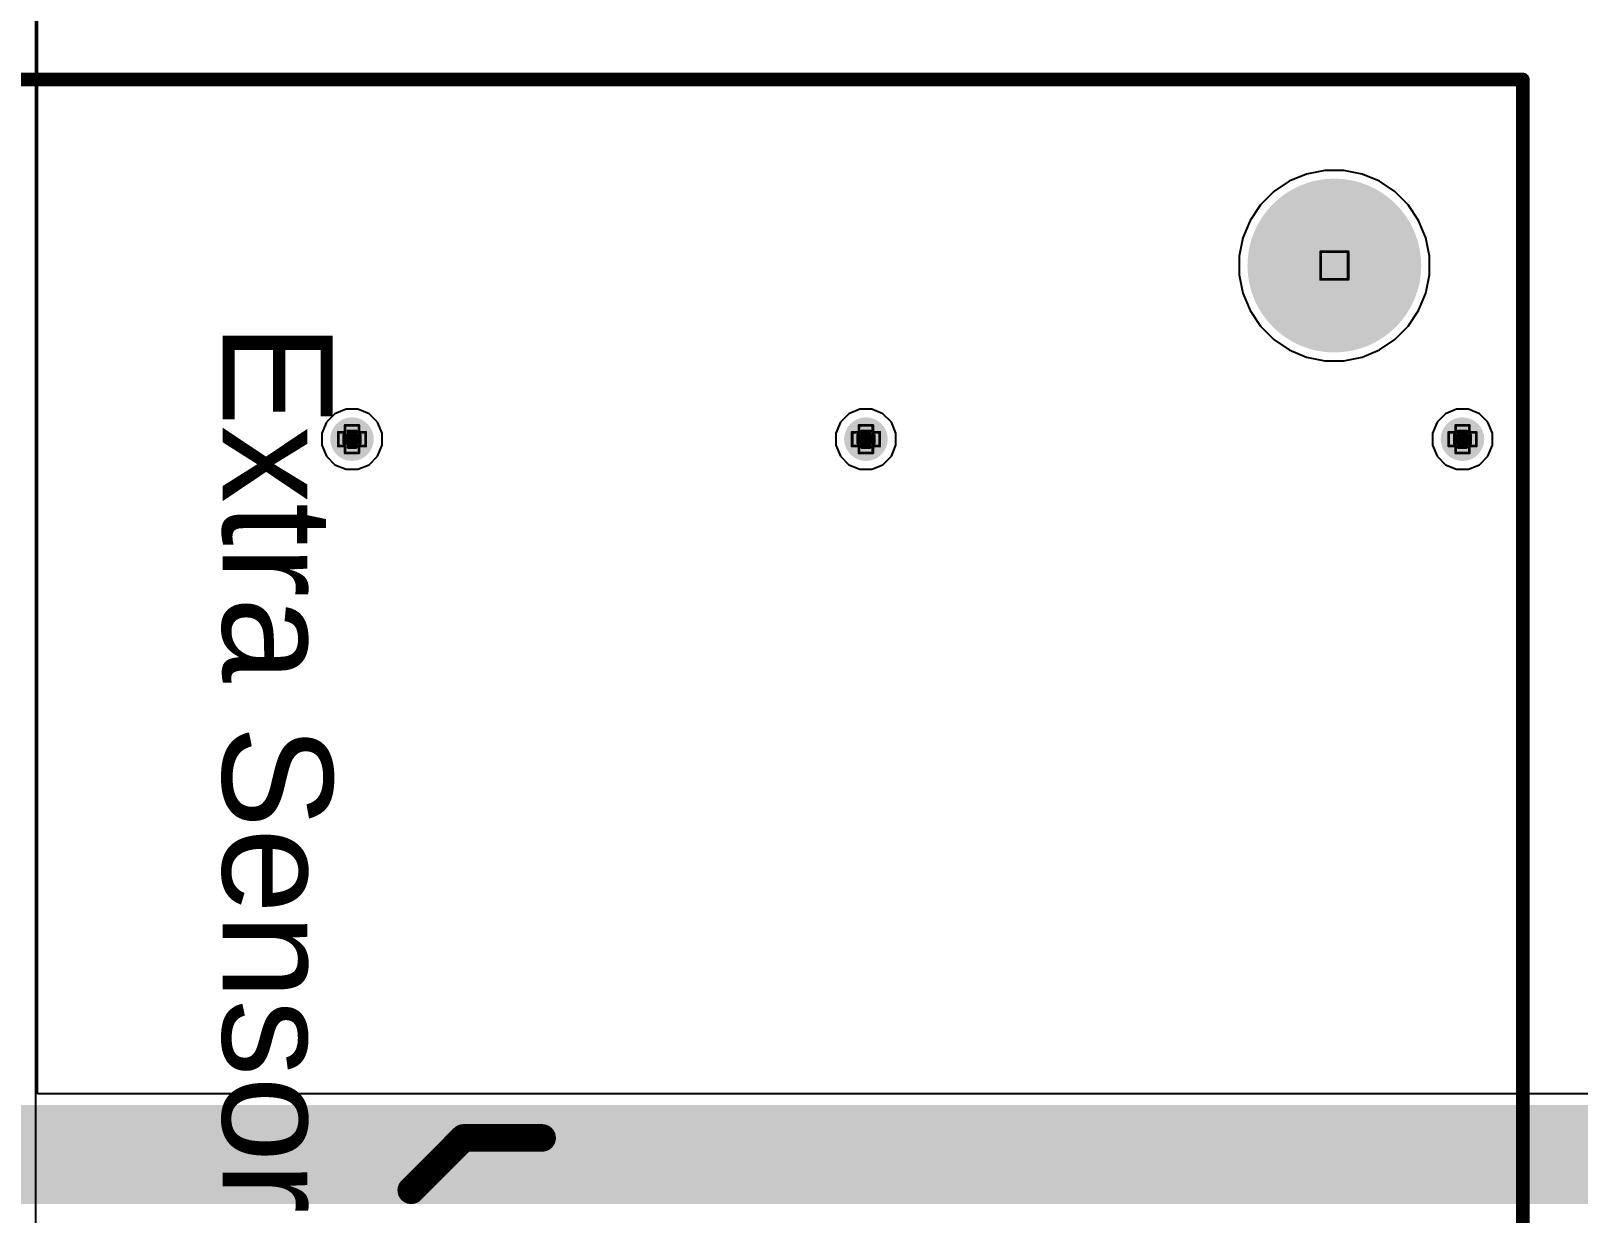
# Model space of a CAD drawing. Header units: inches. Extents: x -7 to 5163, y -3 to 5149.
# Drawn here: x 11.66 to 40.18, y 81.34 to 103.13 of the extents above; entities that cross this region are included whole.
import ezdxf

# ---------------------------------------------------------------- set-up
doc = ezdxf.new("R2010")
doc.units = ezdxf.units.IN
for name, color, linetype in [('Bottom Layer', 5, 'Continuous'), ('Bottom Solder', 6, 'Continuous'), ('Drill Drawing', 1, 'Continuous'), ('GND', 76, 'Continuous'), ('Multi-Layer', 9, 'Continuous'), ('Pad Holes', 156, 'Continuous'), ('PWR', 16, 'Continuous'), ('Top Layer', 1, 'Continuous'), ('Top Overlay', 2, 'Continuous'), ('Top Solder', 216, 'Continuous'), ('Via Holes', 16, 'Continuous')]:
    doc.layers.add(name, color=color, linetype=linetype)
doc.styles.add('Arial', font='', dxfattribs={"height": 0.2})
doc.styles.get('Arial').set_extended_font_data('Arial')

msp = doc.modelspace()

# ---------------------------------------------------------------- hatches: boundary and pattern name
at = {"layer": 'Bottom Layer'}
h = msp.add_hatch(color=5, dxfattribs=at)
edge = h.paths.add_edge_path()
edge.add_arc((35.687, 98.806), 1.5, 0, 360)
h = msp.add_hatch(color=5, dxfattribs=at)
edge = h.paths.add_edge_path()
edge.add_arc((17.577, 95.606), 0.3, 0, 360)
h = msp.add_hatch(color=5, dxfattribs=at)
edge = h.paths.add_edge_path()
edge.add_arc((27.051, 95.606), 0.3, 0, 360)
h = msp.add_hatch(color=5, dxfattribs=at)
edge = h.paths.add_edge_path()
edge.add_arc((38.049, 95.606), 0.3, 0, 360)
msp.add_hatch(color=5, dxfattribs=at).paths.add_polyline_path([(9.55, 81.509), (86.462, 81.509), (86.462, 83.333), (9.55, 83.333)])
at = {"layer": 'Bottom Solder'}
h = msp.add_hatch(color=6, dxfattribs=at)
edge = h.paths.add_edge_path()
edge.add_arc((35.687, 98.806), 1.602, 0, 360)
h = msp.add_hatch(color=6, dxfattribs=at)
edge = h.paths.add_edge_path()
edge.add_arc((17.577, 95.606), 0.402, 0, 360)
h = msp.add_hatch(color=6, dxfattribs=at)
edge = h.paths.add_edge_path()
edge.add_arc((27.051, 95.606), 0.402, 0, 360)
h = msp.add_hatch(color=6, dxfattribs=at)
edge = h.paths.add_edge_path()
edge.add_arc((38.049, 95.606), 0.402, 0, 360)
at = {"layer": 'GND'}
h = msp.add_hatch(color=76, dxfattribs=at)
edge = h.paths.add_edge_path()
edge.add_arc((35.687, 98.806), 1.5, 0, 360)
h = msp.add_hatch(color=76, dxfattribs=at)
edge = h.paths.add_edge_path()
edge.add_arc((17.577, 95.606), 0.3, 0, 360)
h = msp.add_hatch(color=76, dxfattribs=at)
edge = h.paths.add_edge_path()
edge.add_arc((27.051, 95.606), 0.3, 0, 360)
h = msp.add_hatch(color=76, dxfattribs=at)
edge = h.paths.add_edge_path()
edge.add_arc((38.049, 95.606), 0.3, 0, 360)
at = {"layer": 'Multi-Layer'}
h = msp.add_hatch(color=9, dxfattribs=at)
edge = h.paths.add_edge_path()
edge.add_arc((35.687, 98.806), 1.5, 0, 360)
at = {"layer": 'Pad Holes'}
h = msp.add_hatch(color=7, dxfattribs=at)
edge = h.paths.add_edge_path()
edge.add_arc((35.687, 98.806), 1.5, 0, 360)
at = {"layer": 'PWR'}
h = msp.add_hatch(color=16, dxfattribs=at)
edge = h.paths.add_edge_path()
edge.add_arc((35.687, 98.806), 1.5, 0, 360)
h = msp.add_hatch(color=16, dxfattribs=at)
edge = h.paths.add_edge_path()
edge.add_arc((17.577, 95.606), 0.3, 0, 360)
h = msp.add_hatch(color=16, dxfattribs=at)
edge = h.paths.add_edge_path()
edge.add_arc((27.051, 95.606), 0.3, 0, 360)
h = msp.add_hatch(color=16, dxfattribs=at)
edge = h.paths.add_edge_path()
edge.add_arc((38.049, 95.606), 0.3, 0, 360)
at = {"layer": 'Top Layer'}
h = msp.add_hatch(color=1, dxfattribs=at)
edge = h.paths.add_edge_path()
edge.add_arc((35.687, 98.806), 1.5, 0, 360)
h = msp.add_hatch(color=1, dxfattribs=at)
edge = h.paths.add_edge_path()
edge.add_arc((17.577, 95.606), 0.3, 0, 360)
h = msp.add_hatch(color=1, dxfattribs=at)
edge = h.paths.add_edge_path()
edge.add_arc((27.051, 95.606), 0.3, 0, 360)
h = msp.add_hatch(color=1, dxfattribs=at)
edge = h.paths.add_edge_path()
edge.add_arc((38.049, 95.606), 0.3, 0, 360)
at = {"layer": 'Top Solder'}
h = msp.add_hatch(color=216, dxfattribs=at)
edge = h.paths.add_edge_path()
edge.add_arc((35.687, 98.806), 1.602, 0, 360)
h = msp.add_hatch(color=216, dxfattribs=at)
edge = h.paths.add_edge_path()
edge.add_arc((17.577, 95.606), 0.402, 0, 360)
h = msp.add_hatch(color=216, dxfattribs=at)
edge = h.paths.add_edge_path()
edge.add_arc((27.051, 95.606), 0.402, 0, 360)
h = msp.add_hatch(color=216, dxfattribs=at)
edge = h.paths.add_edge_path()
edge.add_arc((38.049, 95.606), 0.402, 0, 360)
at = {"layer": 'Via Holes'}
h = msp.add_hatch(color=7, dxfattribs=at)
edge = h.paths.add_edge_path()
edge.add_arc((17.577, 95.606), 0.15, 0, 360)
h = msp.add_hatch(color=7, dxfattribs=at)
edge = h.paths.add_edge_path()
edge.add_arc((27.051, 95.606), 0.15, 0, 360)
h = msp.add_hatch(color=7, dxfattribs=at)
edge = h.paths.add_edge_path()
edge.add_arc((38.049, 95.606), 0.15, 0, 360)

# ---------------------------------------------------------------- linework, layer by layer
at = {"layer": 'Bottom Layer'}
for p, q in [((11.776, 83.54), (11.776, 108.329)), ((35.175, 100.493), (34.856, 100.36)), ((35.514, 100.56), (35.175, 100.493)), ((35.86, 100.56), (35.514, 100.56)), ((36.199, 100.493), (35.86, 100.56)), ((36.518, 100.36), (36.199, 100.493)), ((34.569, 100.168), (34.325, 99.924)), ((34.856, 100.36), (34.569, 100.168)), ((36.805, 100.168), (36.518, 100.36)), ((37.049, 99.924), (36.805, 100.168)), ((34.325, 99.924), (34.133, 99.637)), ((37.241, 99.637), (37.049, 99.924)), ((34.133, 99.637), (34, 99.318)), ((37.374, 99.318), (37.241, 99.637)), ((34, 99.318), (33.933, 98.979)), ((37.441, 98.979), (37.374, 99.318)), ((33.933, 98.979), (33.933, 98.633)), ((37.441, 98.633), (37.441, 98.979)), ((33.933, 98.633), (34, 98.294)), ((37.374, 98.294), (37.441, 98.633)), ((34, 98.294), (34.133, 97.975)), ((37.241, 97.975), (37.374, 98.294)), ((34.133, 97.975), (34.325, 97.688)), ((37.049, 97.688), (37.241, 97.975)), ((34.325, 97.688), (34.569, 97.444)), ((36.805, 97.444), (37.049, 97.688)), ((34.569, 97.444), (34.856, 97.252)), ((36.518, 97.252), (36.805, 97.444)), ((34.856, 97.252), (35.175, 97.119)), ((35.175, 97.119), (35.514, 97.052)), ((35.514, 97.052), (35.86, 97.052)), ((35.86, 97.052), (36.199, 97.119)), ((36.199, 97.119), (36.518, 97.252)), ((86.462, 83.54), (11.776, 83.54))]:
    msp.add_line(p, q, dxfattribs=at)
for points in [[(18.669, 81.763, 0.508, 0.508, 0), (19.634, 82.728, 0.508, 0.508, 0)], [(19.634, 82.728, 0.508, 0.508, 0), (21.082, 82.728, 0.508, 0.508, 0)]]:
    msp.add_lwpolyline(points, format="xyseb", dxfattribs=at)
for points in [[(19.507, 82.728, 0.254, 0.254, 1), (19.761, 82.728, 0.254, 0.254, 1)], [(19.507, 82.728, 0.254, 0.254, 1), (19.761, 82.728, 0.254, 0.254, 1)], [(20.955, 82.728, 0.254, 0.254, 1), (21.209, 82.728, 0.254, 0.254, 1)], [(18.542, 81.763, 0.254, 0.254, 1), (18.796, 81.763, 0.254, 0.254, 1)]]:
    msp.add_lwpolyline(points, format="xyseb", close=True, dxfattribs=at)
at = {"layer": 'Drill Drawing'}
for points in [[(35.433, 99.06, 0.0508, 0.0508, 0), (35.941, 99.06, 0.0508, 0.0508, 0)], [(35.433, 98.552, 0.0508, 0.0508, 0), (35.433, 99.06, 0.0508, 0.0508, 0)], [(35.941, 98.552, 0.0508, 0.0508, 0), (35.941, 99.06, 0.0508, 0.0508, 0)], [(35.433, 98.552, 0.0508, 0.0508, 0), (35.941, 98.552, 0.0508, 0.0508, 0)], [(17.45, 95.733, 0.0508, 0.0508, 0), (17.45, 95.86, 0.0508, 0.0508, 0)], [(17.45, 95.86, 0.0508, 0.0508, 0), (17.704, 95.86, 0.0508, 0.0508, 0)], [(17.704, 95.733, 0.0508, 0.0508, 0), (17.704, 95.86, 0.0508, 0.0508, 0)], [(26.924, 95.733, 0.0508, 0.0508, 0), (26.924, 95.86, 0.0508, 0.0508, 0)], [(26.924, 95.86, 0.0508, 0.0508, 0), (27.178, 95.86, 0.0508, 0.0508, 0)], [(27.178, 95.733, 0.0508, 0.0508, 0), (27.178, 95.86, 0.0508, 0.0508, 0)], [(37.922, 95.733, 0.0508, 0.0508, 0), (37.922, 95.86, 0.0508, 0.0508, 0)], [(37.922, 95.86, 0.0508, 0.0508, 0), (38.176, 95.86, 0.0508, 0.0508, 0)], [(38.176, 95.733, 0.0508, 0.0508, 0), (38.176, 95.86, 0.0508, 0.0508, 0)], [(17.323, 95.479, 0.0508, 0.0508, 0), (17.323, 95.733, 0.0508, 0.0508, 0)], [(17.323, 95.733, 0.0508, 0.0508, 0), (17.45, 95.733, 0.0508, 0.0508, 0)], [(17.424, 95.529, 0.0508, 0.0508, 0), (17.424, 95.682, 0.0508, 0.0508, 0)], [(17.424, 95.682, 0.0508, 0.0508, 0), (17.501, 95.682, 0.0508, 0.0508, 0)], [(17.424, 95.529, 0.0508, 0.0508, 0), (17.501, 95.529, 0.0508, 0.0508, 0)], [(17.501, 95.682, 0.0508, 0.0508, 0), (17.501, 95.758, 0.0508, 0.0508, 0)], [(17.501, 95.758, 0.0508, 0.0508, 0), (17.653, 95.758, 0.0508, 0.0508, 0)], [(17.501, 95.453, 0.0508, 0.0508, 0), (17.501, 95.529, 0.0508, 0.0508, 0)], [(17.653, 95.682, 0.0508, 0.0508, 0), (17.653, 95.758, 0.0508, 0.0508, 0)], [(17.653, 95.682, 0.0508, 0.0508, 0), (17.729, 95.682, 0.0508, 0.0508, 0)], [(17.653, 95.529, 0.0508, 0.0508, 0), (17.729, 95.529, 0.0508, 0.0508, 0)], [(17.653, 95.453, 0.0508, 0.0508, 0), (17.653, 95.529, 0.0508, 0.0508, 0)], [(17.704, 95.733, 0.0508, 0.0508, 0), (17.831, 95.733, 0.0508, 0.0508, 0)], [(17.729, 95.529, 0.0508, 0.0508, 0), (17.729, 95.682, 0.0508, 0.0508, 0)], [(17.831, 95.479, 0.0508, 0.0508, 0), (17.831, 95.733, 0.0508, 0.0508, 0)], [(26.797, 95.479, 0.0508, 0.0508, 0), (26.797, 95.733, 0.0508, 0.0508, 0)], [(26.797, 95.733, 0.0508, 0.0508, 0), (26.924, 95.733, 0.0508, 0.0508, 0)], [(26.899, 95.529, 0.0508, 0.0508, 0), (26.899, 95.682, 0.0508, 0.0508, 0)], [(26.899, 95.682, 0.0508, 0.0508, 0), (26.975, 95.682, 0.0508, 0.0508, 0)], [(26.899, 95.529, 0.0508, 0.0508, 0), (26.975, 95.529, 0.0508, 0.0508, 0)], [(26.975, 95.682, 0.0508, 0.0508, 0), (26.975, 95.758, 0.0508, 0.0508, 0)], [(26.975, 95.758, 0.0508, 0.0508, 0), (27.127, 95.758, 0.0508, 0.0508, 0)], [(26.975, 95.453, 0.0508, 0.0508, 0), (26.975, 95.529, 0.0508, 0.0508, 0)], [(27.127, 95.682, 0.0508, 0.0508, 0), (27.127, 95.758, 0.0508, 0.0508, 0)], [(27.127, 95.682, 0.0508, 0.0508, 0), (27.203, 95.682, 0.0508, 0.0508, 0)], [(27.127, 95.529, 0.0508, 0.0508, 0), (27.203, 95.529, 0.0508, 0.0508, 0)], [(27.127, 95.453, 0.0508, 0.0508, 0), (27.127, 95.529, 0.0508, 0.0508, 0)], [(27.178, 95.733, 0.0508, 0.0508, 0), (27.305, 95.733, 0.0508, 0.0508, 0)], [(27.203, 95.529, 0.0508, 0.0508, 0), (27.203, 95.682, 0.0508, 0.0508, 0)], [(27.305, 95.479, 0.0508, 0.0508, 0), (27.305, 95.733, 0.0508, 0.0508, 0)], [(37.795, 95.479, 0.0508, 0.0508, 0), (37.795, 95.733, 0.0508, 0.0508, 0)], [(37.795, 95.733, 0.0508, 0.0508, 0), (37.922, 95.733, 0.0508, 0.0508, 0)], [(37.897, 95.529, 0.0508, 0.0508, 0), (37.897, 95.682, 0.0508, 0.0508, 0)], [(37.897, 95.682, 0.0508, 0.0508, 0), (37.973, 95.682, 0.0508, 0.0508, 0)], [(37.897, 95.529, 0.0508, 0.0508, 0), (37.973, 95.529, 0.0508, 0.0508, 0)], [(37.973, 95.682, 0.0508, 0.0508, 0), (37.973, 95.758, 0.0508, 0.0508, 0)], [(37.973, 95.758, 0.0508, 0.0508, 0), (38.125, 95.758, 0.0508, 0.0508, 0)], [(37.973, 95.453, 0.0508, 0.0508, 0), (37.973, 95.529, 0.0508, 0.0508, 0)], [(38.125, 95.682, 0.0508, 0.0508, 0), (38.125, 95.758, 0.0508, 0.0508, 0)], [(38.125, 95.682, 0.0508, 0.0508, 0), (38.202, 95.682, 0.0508, 0.0508, 0)], [(38.125, 95.529, 0.0508, 0.0508, 0), (38.202, 95.529, 0.0508, 0.0508, 0)], [(38.125, 95.453, 0.0508, 0.0508, 0), (38.125, 95.529, 0.0508, 0.0508, 0)], [(38.176, 95.733, 0.0508, 0.0508, 0), (38.303, 95.733, 0.0508, 0.0508, 0)], [(38.202, 95.529, 0.0508, 0.0508, 0), (38.202, 95.682, 0.0508, 0.0508, 0)], [(38.303, 95.479, 0.0508, 0.0508, 0), (38.303, 95.733, 0.0508, 0.0508, 0)], [(17.323, 95.479, 0.0508, 0.0508, 0), (17.45, 95.479, 0.0508, 0.0508, 0)], [(17.45, 95.352, 0.0508, 0.0508, 0), (17.45, 95.479, 0.0508, 0.0508, 0)], [(17.45, 95.352, 0.0508, 0.0508, 0), (17.704, 95.352, 0.0508, 0.0508, 0)], [(17.501, 95.453, 0.0508, 0.0508, 0), (17.653, 95.453, 0.0508, 0.0508, 0)], [(17.704, 95.479, 0.0508, 0.0508, 0), (17.831, 95.479, 0.0508, 0.0508, 0)], [(17.704, 95.352, 0.0508, 0.0508, 0), (17.704, 95.479, 0.0508, 0.0508, 0)], [(26.797, 95.479, 0.0508, 0.0508, 0), (26.924, 95.479, 0.0508, 0.0508, 0)], [(26.924, 95.352, 0.0508, 0.0508, 0), (26.924, 95.479, 0.0508, 0.0508, 0)], [(26.924, 95.352, 0.0508, 0.0508, 0), (27.178, 95.352, 0.0508, 0.0508, 0)], [(26.975, 95.453, 0.0508, 0.0508, 0), (27.127, 95.453, 0.0508, 0.0508, 0)], [(27.178, 95.479, 0.0508, 0.0508, 0), (27.305, 95.479, 0.0508, 0.0508, 0)], [(27.178, 95.352, 0.0508, 0.0508, 0), (27.178, 95.479, 0.0508, 0.0508, 0)], [(37.795, 95.479, 0.0508, 0.0508, 0), (37.922, 95.479, 0.0508, 0.0508, 0)], [(37.922, 95.352, 0.0508, 0.0508, 0), (37.922, 95.479, 0.0508, 0.0508, 0)], [(37.922, 95.352, 0.0508, 0.0508, 0), (38.176, 95.352, 0.0508, 0.0508, 0)], [(37.973, 95.453, 0.0508, 0.0508, 0), (38.125, 95.453, 0.0508, 0.0508, 0)], [(38.176, 95.479, 0.0508, 0.0508, 0), (38.303, 95.479, 0.0508, 0.0508, 0)], [(38.176, 95.352, 0.0508, 0.0508, 0), (38.176, 95.479, 0.0508, 0.0508, 0)]]:
    msp.add_lwpolyline(points, format="xyseb", dxfattribs=at)
for points in [[(35.42, 99.06, 0.0254, 0.0254, 1), (35.446, 99.06, 0.0254, 0.0254, 1)], [(35.42, 99.06, 0.0254, 0.0254, 1), (35.446, 99.06, 0.0254, 0.0254, 1)], [(35.928, 99.06, 0.0254, 0.0254, 1), (35.954, 99.06, 0.0254, 0.0254, 1)], [(35.928, 99.06, 0.0254, 0.0254, 1), (35.954, 99.06, 0.0254, 0.0254, 1)], [(35.42, 98.552, 0.0254, 0.0254, 1), (35.446, 98.552, 0.0254, 0.0254, 1)], [(35.42, 98.552, 0.0254, 0.0254, 1), (35.446, 98.552, 0.0254, 0.0254, 1)], [(35.928, 98.552, 0.0254, 0.0254, 1), (35.954, 98.552, 0.0254, 0.0254, 1)], [(35.928, 98.552, 0.0254, 0.0254, 1), (35.954, 98.552, 0.0254, 0.0254, 1)], [(17.437, 95.86, 0.0254, 0.0254, 1), (17.462, 95.86, 0.0254, 0.0254, 1)], [(17.437, 95.86, 0.0254, 0.0254, 1), (17.462, 95.86, 0.0254, 0.0254, 1)], [(17.691, 95.86, 0.0254, 0.0254, 1), (17.716, 95.86, 0.0254, 0.0254, 1)], [(17.691, 95.86, 0.0254, 0.0254, 1), (17.716, 95.86, 0.0254, 0.0254, 1)], [(26.911, 95.86, 0.0254, 0.0254, 1), (26.937, 95.86, 0.0254, 0.0254, 1)], [(26.911, 95.86, 0.0254, 0.0254, 1), (26.937, 95.86, 0.0254, 0.0254, 1)], [(27.165, 95.86, 0.0254, 0.0254, 1), (27.191, 95.86, 0.0254, 0.0254, 1)], [(27.165, 95.86, 0.0254, 0.0254, 1), (27.191, 95.86, 0.0254, 0.0254, 1)], [(37.909, 95.86, 0.0254, 0.0254, 1), (37.935, 95.86, 0.0254, 0.0254, 1)], [(37.909, 95.86, 0.0254, 0.0254, 1), (37.935, 95.86, 0.0254, 0.0254, 1)], [(38.163, 95.86, 0.0254, 0.0254, 1), (38.189, 95.86, 0.0254, 0.0254, 1)], [(38.163, 95.86, 0.0254, 0.0254, 1), (38.189, 95.86, 0.0254, 0.0254, 1)], [(17.31, 95.733, 0.0254, 0.0254, 1), (17.335, 95.733, 0.0254, 0.0254, 1)], [(17.31, 95.733, 0.0254, 0.0254, 1), (17.335, 95.733, 0.0254, 0.0254, 1)], [(17.412, 95.682, 0.0254, 0.0254, 1), (17.437, 95.682, 0.0254, 0.0254, 1)], [(17.412, 95.682, 0.0254, 0.0254, 1), (17.437, 95.682, 0.0254, 0.0254, 1)], [(17.412, 95.529, 0.0254, 0.0254, 1), (17.437, 95.529, 0.0254, 0.0254, 1)], [(17.412, 95.529, 0.0254, 0.0254, 1), (17.437, 95.529, 0.0254, 0.0254, 1)], [(17.437, 95.733, 0.0254, 0.0254, 1), (17.462, 95.733, 0.0254, 0.0254, 1)], [(17.437, 95.733, 0.0254, 0.0254, 1), (17.462, 95.733, 0.0254, 0.0254, 1)], [(17.488, 95.758, 0.0254, 0.0254, 1), (17.513, 95.758, 0.0254, 0.0254, 1)], [(17.488, 95.758, 0.0254, 0.0254, 1), (17.513, 95.758, 0.0254, 0.0254, 1)], [(17.488, 95.682, 0.0254, 0.0254, 1), (17.513, 95.682, 0.0254, 0.0254, 1)], [(17.488, 95.682, 0.0254, 0.0254, 1), (17.513, 95.682, 0.0254, 0.0254, 1)], [(17.488, 95.529, 0.0254, 0.0254, 1), (17.513, 95.529, 0.0254, 0.0254, 1)], [(17.488, 95.529, 0.0254, 0.0254, 1), (17.513, 95.529, 0.0254, 0.0254, 1)], [(17.64, 95.758, 0.0254, 0.0254, 1), (17.666, 95.758, 0.0254, 0.0254, 1)], [(17.64, 95.758, 0.0254, 0.0254, 1), (17.666, 95.758, 0.0254, 0.0254, 1)], [(17.64, 95.682, 0.0254, 0.0254, 1), (17.666, 95.682, 0.0254, 0.0254, 1)], [(17.64, 95.682, 0.0254, 0.0254, 1), (17.666, 95.682, 0.0254, 0.0254, 1)], [(17.64, 95.529, 0.0254, 0.0254, 1), (17.666, 95.529, 0.0254, 0.0254, 1)], [(17.64, 95.529, 0.0254, 0.0254, 1), (17.666, 95.529, 0.0254, 0.0254, 1)], [(17.691, 95.733, 0.0254, 0.0254, 1), (17.716, 95.733, 0.0254, 0.0254, 1)], [(17.691, 95.733, 0.0254, 0.0254, 1), (17.716, 95.733, 0.0254, 0.0254, 1)], [(17.716, 95.682, 0.0254, 0.0254, 1), (17.742, 95.682, 0.0254, 0.0254, 1)], [(17.716, 95.682, 0.0254, 0.0254, 1), (17.742, 95.682, 0.0254, 0.0254, 1)], [(17.716, 95.529, 0.0254, 0.0254, 1), (17.742, 95.529, 0.0254, 0.0254, 1)], [(17.716, 95.529, 0.0254, 0.0254, 1), (17.742, 95.529, 0.0254, 0.0254, 1)], [(17.818, 95.733, 0.0254, 0.0254, 1), (17.843, 95.733, 0.0254, 0.0254, 1)], [(17.818, 95.733, 0.0254, 0.0254, 1), (17.843, 95.733, 0.0254, 0.0254, 1)], [(26.784, 95.733, 0.0254, 0.0254, 1), (26.81, 95.733, 0.0254, 0.0254, 1)], [(26.784, 95.733, 0.0254, 0.0254, 1), (26.81, 95.733, 0.0254, 0.0254, 1)], [(26.886, 95.682, 0.0254, 0.0254, 1), (26.911, 95.682, 0.0254, 0.0254, 1)], [(26.886, 95.682, 0.0254, 0.0254, 1), (26.911, 95.682, 0.0254, 0.0254, 1)], [(26.886, 95.529, 0.0254, 0.0254, 1), (26.911, 95.529, 0.0254, 0.0254, 1)], [(26.886, 95.529, 0.0254, 0.0254, 1), (26.911, 95.529, 0.0254, 0.0254, 1)], [(26.911, 95.733, 0.0254, 0.0254, 1), (26.937, 95.733, 0.0254, 0.0254, 1)], [(26.911, 95.733, 0.0254, 0.0254, 1), (26.937, 95.733, 0.0254, 0.0254, 1)], [(26.962, 95.758, 0.0254, 0.0254, 1), (26.988, 95.758, 0.0254, 0.0254, 1)], [(26.962, 95.758, 0.0254, 0.0254, 1), (26.988, 95.758, 0.0254, 0.0254, 1)], [(26.962, 95.682, 0.0254, 0.0254, 1), (26.988, 95.682, 0.0254, 0.0254, 1)], [(26.962, 95.682, 0.0254, 0.0254, 1), (26.988, 95.682, 0.0254, 0.0254, 1)], [(26.962, 95.529, 0.0254, 0.0254, 1), (26.988, 95.529, 0.0254, 0.0254, 1)], [(26.962, 95.529, 0.0254, 0.0254, 1), (26.988, 95.529, 0.0254, 0.0254, 1)], [(27.114, 95.758, 0.0254, 0.0254, 1), (27.14, 95.758, 0.0254, 0.0254, 1)], [(27.114, 95.758, 0.0254, 0.0254, 1), (27.14, 95.758, 0.0254, 0.0254, 1)], [(27.114, 95.682, 0.0254, 0.0254, 1), (27.14, 95.682, 0.0254, 0.0254, 1)], [(27.114, 95.682, 0.0254, 0.0254, 1), (27.14, 95.682, 0.0254, 0.0254, 1)], [(27.114, 95.529, 0.0254, 0.0254, 1), (27.14, 95.529, 0.0254, 0.0254, 1)], [(27.114, 95.529, 0.0254, 0.0254, 1), (27.14, 95.529, 0.0254, 0.0254, 1)], [(27.165, 95.733, 0.0254, 0.0254, 1), (27.191, 95.733, 0.0254, 0.0254, 1)], [(27.165, 95.733, 0.0254, 0.0254, 1), (27.191, 95.733, 0.0254, 0.0254, 1)], [(27.191, 95.682, 0.0254, 0.0254, 1), (27.216, 95.682, 0.0254, 0.0254, 1)], [(27.191, 95.682, 0.0254, 0.0254, 1), (27.216, 95.682, 0.0254, 0.0254, 1)], [(27.191, 95.529, 0.0254, 0.0254, 1), (27.216, 95.529, 0.0254, 0.0254, 1)], [(27.191, 95.529, 0.0254, 0.0254, 1), (27.216, 95.529, 0.0254, 0.0254, 1)], [(27.292, 95.733, 0.0254, 0.0254, 1), (27.318, 95.733, 0.0254, 0.0254, 1)], [(27.292, 95.733, 0.0254, 0.0254, 1), (27.318, 95.733, 0.0254, 0.0254, 1)], [(37.782, 95.733, 0.0254, 0.0254, 1), (37.808, 95.733, 0.0254, 0.0254, 1)], [(37.782, 95.733, 0.0254, 0.0254, 1), (37.808, 95.733, 0.0254, 0.0254, 1)], [(37.884, 95.682, 0.0254, 0.0254, 1), (37.909, 95.682, 0.0254, 0.0254, 1)], [(37.884, 95.682, 0.0254, 0.0254, 1), (37.909, 95.682, 0.0254, 0.0254, 1)], [(37.884, 95.529, 0.0254, 0.0254, 1), (37.909, 95.529, 0.0254, 0.0254, 1)], [(37.884, 95.529, 0.0254, 0.0254, 1), (37.909, 95.529, 0.0254, 0.0254, 1)], [(37.909, 95.733, 0.0254, 0.0254, 1), (37.935, 95.733, 0.0254, 0.0254, 1)], [(37.909, 95.733, 0.0254, 0.0254, 1), (37.935, 95.733, 0.0254, 0.0254, 1)], [(37.96, 95.758, 0.0254, 0.0254, 1), (37.986, 95.758, 0.0254, 0.0254, 1)], [(37.96, 95.758, 0.0254, 0.0254, 1), (37.986, 95.758, 0.0254, 0.0254, 1)], [(37.96, 95.682, 0.0254, 0.0254, 1), (37.986, 95.682, 0.0254, 0.0254, 1)], [(37.96, 95.682, 0.0254, 0.0254, 1), (37.986, 95.682, 0.0254, 0.0254, 1)], [(37.96, 95.529, 0.0254, 0.0254, 1), (37.986, 95.529, 0.0254, 0.0254, 1)], [(37.96, 95.529, 0.0254, 0.0254, 1), (37.986, 95.529, 0.0254, 0.0254, 1)], [(38.113, 95.758, 0.0254, 0.0254, 1), (38.138, 95.758, 0.0254, 0.0254, 1)], [(38.113, 95.758, 0.0254, 0.0254, 1), (38.138, 95.758, 0.0254, 0.0254, 1)], [(38.113, 95.682, 0.0254, 0.0254, 1), (38.138, 95.682, 0.0254, 0.0254, 1)], [(38.113, 95.682, 0.0254, 0.0254, 1), (38.138, 95.682, 0.0254, 0.0254, 1)], [(38.113, 95.529, 0.0254, 0.0254, 1), (38.138, 95.529, 0.0254, 0.0254, 1)], [(38.113, 95.529, 0.0254, 0.0254, 1), (38.138, 95.529, 0.0254, 0.0254, 1)], [(38.163, 95.733, 0.0254, 0.0254, 1), (38.189, 95.733, 0.0254, 0.0254, 1)], [(38.163, 95.733, 0.0254, 0.0254, 1), (38.189, 95.733, 0.0254, 0.0254, 1)], [(38.189, 95.682, 0.0254, 0.0254, 1), (38.214, 95.682, 0.0254, 0.0254, 1)], [(38.189, 95.682, 0.0254, 0.0254, 1), (38.214, 95.682, 0.0254, 0.0254, 1)], [(38.189, 95.529, 0.0254, 0.0254, 1), (38.214, 95.529, 0.0254, 0.0254, 1)], [(38.189, 95.529, 0.0254, 0.0254, 1), (38.214, 95.529, 0.0254, 0.0254, 1)], [(38.291, 95.733, 0.0254, 0.0254, 1), (38.316, 95.733, 0.0254, 0.0254, 1)], [(38.291, 95.733, 0.0254, 0.0254, 1), (38.316, 95.733, 0.0254, 0.0254, 1)], [(17.31, 95.479, 0.0254, 0.0254, 1), (17.335, 95.479, 0.0254, 0.0254, 1)], [(17.31, 95.479, 0.0254, 0.0254, 1), (17.335, 95.479, 0.0254, 0.0254, 1)], [(17.437, 95.479, 0.0254, 0.0254, 1), (17.462, 95.479, 0.0254, 0.0254, 1)], [(17.437, 95.479, 0.0254, 0.0254, 1), (17.462, 95.479, 0.0254, 0.0254, 1)], [(17.437, 95.352, 0.0254, 0.0254, 1), (17.462, 95.352, 0.0254, 0.0254, 1)], [(17.437, 95.352, 0.0254, 0.0254, 1), (17.462, 95.352, 0.0254, 0.0254, 1)], [(17.488, 95.453, 0.0254, 0.0254, 1), (17.513, 95.453, 0.0254, 0.0254, 1)], [(17.488, 95.453, 0.0254, 0.0254, 1), (17.513, 95.453, 0.0254, 0.0254, 1)], [(17.64, 95.453, 0.0254, 0.0254, 1), (17.666, 95.453, 0.0254, 0.0254, 1)], [(17.64, 95.453, 0.0254, 0.0254, 1), (17.666, 95.453, 0.0254, 0.0254, 1)], [(17.691, 95.479, 0.0254, 0.0254, 1), (17.716, 95.479, 0.0254, 0.0254, 1)], [(17.691, 95.479, 0.0254, 0.0254, 1), (17.716, 95.479, 0.0254, 0.0254, 1)], [(17.691, 95.352, 0.0254, 0.0254, 1), (17.716, 95.352, 0.0254, 0.0254, 1)], [(17.691, 95.352, 0.0254, 0.0254, 1), (17.716, 95.352, 0.0254, 0.0254, 1)], [(17.818, 95.479, 0.0254, 0.0254, 1), (17.843, 95.479, 0.0254, 0.0254, 1)], [(17.818, 95.479, 0.0254, 0.0254, 1), (17.843, 95.479, 0.0254, 0.0254, 1)], [(26.784, 95.479, 0.0254, 0.0254, 1), (26.81, 95.479, 0.0254, 0.0254, 1)], [(26.784, 95.479, 0.0254, 0.0254, 1), (26.81, 95.479, 0.0254, 0.0254, 1)], [(26.911, 95.479, 0.0254, 0.0254, 1), (26.937, 95.479, 0.0254, 0.0254, 1)], [(26.911, 95.479, 0.0254, 0.0254, 1), (26.937, 95.479, 0.0254, 0.0254, 1)], [(26.911, 95.352, 0.0254, 0.0254, 1), (26.937, 95.352, 0.0254, 0.0254, 1)], [(26.911, 95.352, 0.0254, 0.0254, 1), (26.937, 95.352, 0.0254, 0.0254, 1)], [(26.962, 95.453, 0.0254, 0.0254, 1), (26.988, 95.453, 0.0254, 0.0254, 1)], [(26.962, 95.453, 0.0254, 0.0254, 1), (26.988, 95.453, 0.0254, 0.0254, 1)], [(27.114, 95.453, 0.0254, 0.0254, 1), (27.14, 95.453, 0.0254, 0.0254, 1)], [(27.114, 95.453, 0.0254, 0.0254, 1), (27.14, 95.453, 0.0254, 0.0254, 1)], [(27.165, 95.479, 0.0254, 0.0254, 1), (27.191, 95.479, 0.0254, 0.0254, 1)], [(27.165, 95.479, 0.0254, 0.0254, 1), (27.191, 95.479, 0.0254, 0.0254, 1)], [(27.165, 95.352, 0.0254, 0.0254, 1), (27.191, 95.352, 0.0254, 0.0254, 1)], [(27.165, 95.352, 0.0254, 0.0254, 1), (27.191, 95.352, 0.0254, 0.0254, 1)], [(27.292, 95.479, 0.0254, 0.0254, 1), (27.318, 95.479, 0.0254, 0.0254, 1)], [(27.292, 95.479, 0.0254, 0.0254, 1), (27.318, 95.479, 0.0254, 0.0254, 1)], [(37.782, 95.479, 0.0254, 0.0254, 1), (37.808, 95.479, 0.0254, 0.0254, 1)], [(37.782, 95.479, 0.0254, 0.0254, 1), (37.808, 95.479, 0.0254, 0.0254, 1)], [(37.909, 95.479, 0.0254, 0.0254, 1), (37.935, 95.479, 0.0254, 0.0254, 1)], [(37.909, 95.479, 0.0254, 0.0254, 1), (37.935, 95.479, 0.0254, 0.0254, 1)], [(37.909, 95.352, 0.0254, 0.0254, 1), (37.935, 95.352, 0.0254, 0.0254, 1)], [(37.909, 95.352, 0.0254, 0.0254, 1), (37.935, 95.352, 0.0254, 0.0254, 1)], [(37.96, 95.453, 0.0254, 0.0254, 1), (37.986, 95.453, 0.0254, 0.0254, 1)], [(37.96, 95.453, 0.0254, 0.0254, 1), (37.986, 95.453, 0.0254, 0.0254, 1)], [(38.113, 95.453, 0.0254, 0.0254, 1), (38.138, 95.453, 0.0254, 0.0254, 1)], [(38.113, 95.453, 0.0254, 0.0254, 1), (38.138, 95.453, 0.0254, 0.0254, 1)], [(38.163, 95.479, 0.0254, 0.0254, 1), (38.189, 95.479, 0.0254, 0.0254, 1)], [(38.163, 95.479, 0.0254, 0.0254, 1), (38.189, 95.479, 0.0254, 0.0254, 1)], [(38.163, 95.352, 0.0254, 0.0254, 1), (38.189, 95.352, 0.0254, 0.0254, 1)], [(38.163, 95.352, 0.0254, 0.0254, 1), (38.189, 95.352, 0.0254, 0.0254, 1)], [(38.291, 95.479, 0.0254, 0.0254, 1), (38.316, 95.479, 0.0254, 0.0254, 1)], [(38.291, 95.479, 0.0254, 0.0254, 1), (38.316, 95.479, 0.0254, 0.0254, 1)]]:
    msp.add_lwpolyline(points, format="xyseb", close=True, dxfattribs=at)
at = {"layer": 'GND'}
for p, q in [((35.175, 100.493), (34.856, 100.36)), ((35.514, 100.56), (35.175, 100.493)), ((35.86, 100.56), (35.514, 100.56)), ((36.199, 100.493), (35.86, 100.56)), ((36.518, 100.36), (36.199, 100.493)), ((34.569, 100.168), (34.325, 99.924)), ((34.856, 100.36), (34.569, 100.168)), ((36.805, 100.168), (36.518, 100.36)), ((37.049, 99.924), (36.805, 100.168)), ((34.325, 99.924), (34.133, 99.637)), ((37.241, 99.637), (37.049, 99.924)), ((34.133, 99.637), (34, 99.318)), ((37.374, 99.318), (37.241, 99.637)), ((34, 99.318), (33.933, 98.979)), ((37.441, 98.979), (37.374, 99.318)), ((33.933, 98.979), (33.933, 98.633)), ((37.441, 98.633), (37.441, 98.979)), ((33.933, 98.633), (34, 98.294)), ((37.374, 98.294), (37.441, 98.633)), ((34, 98.294), (34.133, 97.975)), ((37.241, 97.975), (37.374, 98.294)), ((34.133, 97.975), (34.325, 97.688)), ((37.049, 97.688), (37.241, 97.975)), ((34.325, 97.688), (34.569, 97.444)), ((36.805, 97.444), (37.049, 97.688)), ((34.569, 97.444), (34.856, 97.252)), ((36.518, 97.252), (36.805, 97.444)), ((34.856, 97.252), (35.175, 97.119)), ((35.175, 97.119), (35.514, 97.052)), ((35.514, 97.052), (35.86, 97.052)), ((35.86, 97.052), (36.199, 97.119)), ((36.199, 97.119), (36.518, 97.252))]:
    msp.add_line(p, q, dxfattribs=at)
at = {"layer": 'PWR'}
for p, q in [((35.175, 100.493), (34.856, 100.36)), ((35.514, 100.56), (35.175, 100.493)), ((35.86, 100.56), (35.514, 100.56)), ((36.199, 100.493), (35.86, 100.56)), ((36.518, 100.36), (36.199, 100.493)), ((34.569, 100.168), (34.325, 99.924)), ((34.856, 100.36), (34.569, 100.168)), ((36.805, 100.168), (36.518, 100.36)), ((37.049, 99.924), (36.805, 100.168)), ((34.325, 99.924), (34.133, 99.637)), ((37.241, 99.637), (37.049, 99.924)), ((34.133, 99.637), (34, 99.318)), ((37.374, 99.318), (37.241, 99.637)), ((34, 99.318), (33.933, 98.979)), ((37.441, 98.979), (37.374, 99.318)), ((33.933, 98.979), (33.933, 98.633)), ((37.441, 98.633), (37.441, 98.979)), ((33.933, 98.633), (34, 98.294)), ((37.374, 98.294), (37.441, 98.633)), ((34, 98.294), (34.133, 97.975)), ((37.241, 97.975), (37.374, 98.294)), ((34.133, 97.975), (34.325, 97.688)), ((37.049, 97.688), (37.241, 97.975)), ((34.325, 97.688), (34.569, 97.444)), ((36.805, 97.444), (37.049, 97.688)), ((34.569, 97.444), (34.856, 97.252)), ((36.518, 97.252), (36.805, 97.444)), ((34.856, 97.252), (35.175, 97.119)), ((35.175, 97.119), (35.514, 97.052)), ((35.514, 97.052), (35.86, 97.052)), ((35.86, 97.052), (36.199, 97.119)), ((36.199, 97.119), (36.518, 97.252)), ((17.467, 96.16), (17.263, 96.075)), ((17.687, 96.16), (17.467, 96.16)), ((17.891, 96.075), (17.687, 96.16)), ((26.941, 96.16), (26.737, 96.075)), ((27.161, 96.16), (26.941, 96.16)), ((27.365, 96.075), (27.161, 96.16)), ((37.939, 96.16), (37.735, 96.075)), ((38.159, 96.16), (37.939, 96.16)), ((38.363, 96.075), (38.159, 96.16)), ((17.107, 95.919), (17.023, 95.716)), ((17.263, 96.075), (17.107, 95.919)), ((18.046, 95.919), (17.891, 96.075)), ((18.131, 95.716), (18.046, 95.919)), ((26.581, 95.919), (26.497, 95.716)), ((26.737, 96.075), (26.581, 95.919)), ((27.521, 95.919), (27.365, 96.075)), ((27.605, 95.716), (27.521, 95.919)), ((37.58, 95.919), (37.495, 95.716)), ((37.735, 96.075), (37.58, 95.919)), ((38.519, 95.919), (38.363, 96.075)), ((38.603, 95.716), (38.519, 95.919)), ((17.023, 95.716), (17.023, 95.495)), ((18.131, 95.495), (18.131, 95.716)), ((26.497, 95.716), (26.497, 95.495)), ((27.605, 95.495), (27.605, 95.716)), ((37.495, 95.716), (37.495, 95.495)), ((38.603, 95.495), (38.603, 95.716)), ((17.023, 95.495), (17.107, 95.292)), ((17.107, 95.292), (17.263, 95.136)), ((17.891, 95.136), (18.046, 95.292)), ((18.046, 95.292), (18.131, 95.495)), ((26.497, 95.495), (26.581, 95.292)), ((26.581, 95.292), (26.737, 95.136)), ((27.365, 95.136), (27.521, 95.292)), ((27.521, 95.292), (27.605, 95.495)), ((37.495, 95.495), (37.58, 95.292)), ((37.58, 95.292), (37.735, 95.136)), ((38.363, 95.136), (38.519, 95.292)), ((38.519, 95.292), (38.603, 95.495)), ((17.263, 95.136), (17.467, 95.052)), ((17.467, 95.052), (17.687, 95.052)), ((17.687, 95.052), (17.891, 95.136)), ((26.737, 95.136), (26.941, 95.052)), ((26.941, 95.052), (27.161, 95.052)), ((27.161, 95.052), (27.365, 95.136)), ((37.735, 95.136), (37.939, 95.052)), ((37.939, 95.052), (38.159, 95.052)), ((38.159, 95.052), (38.363, 95.136))]:
    msp.add_line(p, q, dxfattribs=at)
at = {"layer": 'Top Layer'}
for p, q in [((11.748, 73.958), (11.748, 121.177)), ((35.175, 100.493), (34.856, 100.36)), ((35.514, 100.56), (35.175, 100.493)), ((35.86, 100.56), (35.514, 100.56)), ((36.199, 100.493), (35.86, 100.56)), ((36.518, 100.36), (36.199, 100.493)), ((34.569, 100.168), (34.325, 99.924)), ((34.856, 100.36), (34.569, 100.168)), ((36.805, 100.168), (36.518, 100.36)), ((37.049, 99.924), (36.805, 100.168)), ((34.325, 99.924), (34.133, 99.637)), ((37.241, 99.637), (37.049, 99.924)), ((34.133, 99.637), (34, 99.318)), ((37.374, 99.318), (37.241, 99.637)), ((34, 99.318), (33.933, 98.979)), ((37.441, 98.979), (37.374, 99.318)), ((33.933, 98.979), (33.933, 98.633)), ((37.441, 98.633), (37.441, 98.979)), ((33.933, 98.633), (34, 98.294)), ((37.374, 98.294), (37.441, 98.633)), ((34, 98.294), (34.133, 97.975)), ((37.241, 97.975), (37.374, 98.294)), ((34.133, 97.975), (34.325, 97.688)), ((37.049, 97.688), (37.241, 97.975)), ((34.325, 97.688), (34.569, 97.444)), ((36.805, 97.444), (37.049, 97.688)), ((34.569, 97.444), (34.856, 97.252)), ((36.518, 97.252), (36.805, 97.444)), ((34.856, 97.252), (35.175, 97.119)), ((35.175, 97.119), (35.514, 97.052)), ((35.514, 97.052), (35.86, 97.052)), ((35.86, 97.052), (36.199, 97.119)), ((36.199, 97.119), (36.518, 97.252))]:
    msp.add_line(p, q, dxfattribs=at)
at = {"layer": 'Top Overlay'}
for points in [[(-2.839, 102.233, 0.254, 0.254, 0), (39.161, 102.233, 0.254, 0.254, 0)], [(39.161, 70.233, 0.254, 0.254, 0), (39.161, 102.233, 0.254, 0.254, 0)]]:
    msp.add_lwpolyline(points, format="xyseb", dxfattribs=at)
msp.add_lwpolyline([(39.097, 102.233, 0.127, 0.127, 1), (39.224, 102.233, 0.127, 0.127, 1)], format="xyseb", close=True, dxfattribs=at)
msp.add_lwpolyline([(39.097, 102.233, 0.127, 0.127, 1), (39.224, 102.233, 0.127, 0.127, 1)], format="xyseb", close=True, dxfattribs=at)

# ---------------------------------------------------------------- texts
at = {"layer": 'Top Overlay', "style": 'Arial'}
msp.add_text('Extra Sensor', height=2.032, rotation=270, dxfattribs=at).set_placement((15.19, 97.744))

doc.saveas('drawing.dxf')
